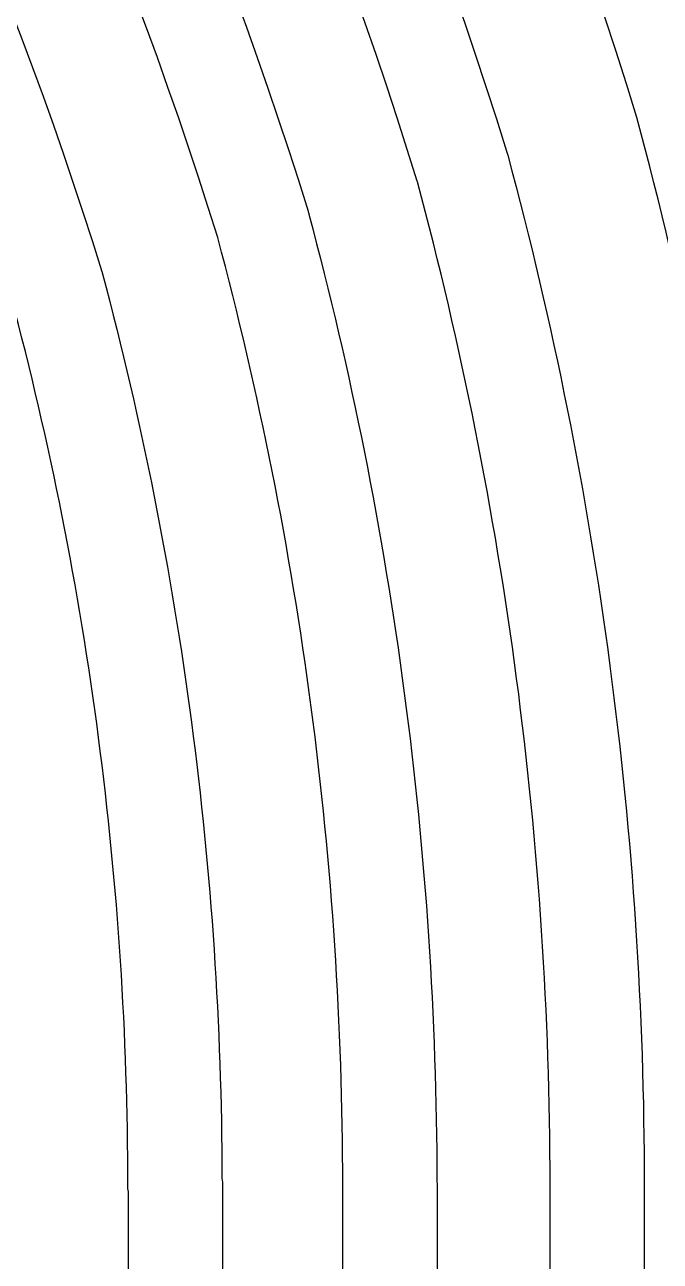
# Model space of a CAD drawing. Extents: x 3811 to 4077, y -444 to -307.
# Drawn here: x 4002.356 to 4003.385, y -389.27 to -387.267 of the extents above; entities that cross this region are included whole.
import ezdxf

# ---------------------------------------------------------------- set-up
doc = ezdxf.new("R2010")
doc.units = 0
doc.layers.add('gbr-dxf', color=7, linetype='Continuous')

msp = doc.modelspace()

# ---------------------------------------------------------------- linework, layer by layer
at = {"layer": 'gbr-dxf', "linetype": 'Continuous'}
for points in [[(4001.8473, -384.0947, -0.195845), (4004.0322, -389.4549, -0.014149), (4004.0323, -389.4568), (4004.0323, -391.139, -0.025288), (4004.0322, -391.1427, 0.157439), (4004.4405, -392.4026, 0.219385), (4004.626, -392.4882, -0.014355), (4004.628, -392.4882, -0.010806), (4004.6366, -392.488, -0.414223), (4004.8398, -392.6912, -0.414223), (4004.6366, -392.8944, -0.414223), (4004.4334, -392.6912, -0.043561), (4004.4364, -392.6561, -0.012185), (4004.4367, -392.6545, 0.044234), (4004.4407, -392.6116, -0.010298), (4004.4407, -392.6104, 0.140494), (4004.4036, -392.4811, -0.004442), (4004.3804, -392.4497), (4004.3802, -392.4494, -0.158008), (4003.956, -391.1404, -0.014071), (4003.9561, -391.1385), (4003.9561, -389.4588, -0.014135), (4003.956, -389.4568, 0.196009), (4001.7909, -384.146, -0.019381)], [(4001.604, -384.2353, -0.122231), (4003.4928, -387.3711, -0.016533), (4003.4942, -387.3757, -0.065936), (4003.7292, -389.1449, -0.007748), (4003.7293, -389.1469), (4003.7293, -394.0994, -0.009724), (4003.7292, -394.1021, 0.160485), (4003.948, -394.7611, 0.174527), (4004.1507, -394.8516, -0.014827), (4004.1551, -394.852, -0.386382), (4004.3388, -395.0543, -0.414223), (4004.1356, -395.2575, -0.395614), (4003.9328, -395.0673, 0.115459), (4003.8849, -394.9258, -0.01735), (4003.83, -394.8578), (4003.8299, -394.8576, -0.1621), (4003.5768, -394.1015, -0.007849), (4003.5768, -394.0995, -0.011836), (4003.5769, -394.0961), (4003.5769, -389.1489, -0.007677), (4003.5768, -389.1469, 0.065927), (4003.3476, -387.4176, 0.12221), (4001.4979, -384.3448, -0.008815)], [(4001.3441, -384.4987, -0.121858), (4003.1364, -387.4723, -0.022069), (4003.1384, -387.4786, -0.065749), (4003.3594, -389.1469, -0.007767), (4003.3594, -389.1489), (4003.3594, -394.2102, -0.007602)], [(4003.207, -394.2082), (4003.207, -389.1469, -0.007567), (4003.207, -389.145, 0.065523), (4002.9922, -387.5219), (4002.9919, -387.521, 0.122078), (4001.2346, -384.6047, -0.008495)], [(4001.1066, -384.7361, -0.121762), (4002.815, -387.5692, -0.017203), (4002.8163, -387.5741, -0.065092), (4003.0236, -389.1395, -0.030142), (4003.0239, -389.1486), (4003.0239, -394.7964, -0.009892)], [(4002.8715, -394.7937), (4002.8715, -389.1535, -0.02253), (4002.8712, -389.1468, 0.065449), (4002.6687, -387.6121, 0.121763), (4000.9971, -384.8422, -0.008691)], [(4000.8607, -384.9817, -0.121503), (4002.4807, -387.6656, -0.017805), (4002.4821, -387.6707, -0.064579), (4002.6756, -389.1353, -0.044012), (4002.6764, -389.1486), (4002.6764, -394.8099, -0.007811)], [(4002.524, -394.8079), (4002.524, -389.1578, -0.03661), (4002.5232, -389.1468, 0.065137), (4002.3345, -387.7087, 0.121503), (4000.7513, -385.0878, -0.008636)]]:
    msp.add_lwpolyline(points, format="xyb", dxfattribs=at)

doc.saveas('drawing.dxf')
